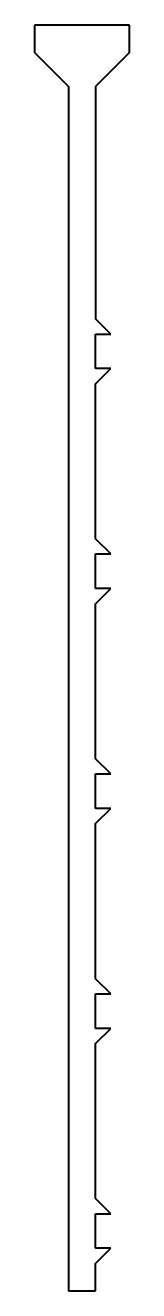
# Model space of a CAD drawing. Header units: inches. Extents: x -6 to 11, y 0 to 233.
import ezdxf

# ---------------------------------------------------------------- set-up
doc = ezdxf.new("R2010")
doc.units = ezdxf.units.IN
doc.header["$MEASUREMENT"] = 0
doc.layers.add('Visible', color=7, linetype='Continuous', lineweight=40)

msp = doc.modelspace()

# ---------------------------------------------------------------- linework, layer by layer
at = {"layer": 'Visible'}
for p, q in [((11.25, 233), (-6.25, 233)), ((-6.25, 233), (-6.25, 228)), ((11.25, 228), (11.25, 233)), ((-6.25, 228), (0, 221.75)), ((11.25, 228), (5, 221.75)), ((0, 221.75), (0, 0)), ((5, 221.75), (5, 178.95)), ((7.8, 176.15), (5, 178.95)), ((5, 169.8), (5, 176.15)), ((5, 176.15), (7.8, 176.15)), ((5, 167), (7.8, 169.8)), ((7.8, 169.8), (5, 169.8)), ((5, 138.45), (5, 167)), ((7.8, 135.65), (5, 138.45)), ((5, 129.3), (5, 135.65)), ((5, 135.65), (7.8, 135.65)), ((5, 126.5), (7.8, 129.3)), ((7.8, 129.3), (5, 129.3)), ((5, 97.95), (5, 126.5)), ((7.8, 95.15), (5, 97.95)), ((5, 88.8), (5, 95.15)), ((5, 95.15), (7.8, 95.15)), ((5, 86), (7.8, 88.8)), ((7.8, 88.8), (5, 88.8)), ((5, 57.45), (5, 86)), ((7.8, 54.65), (5, 57.45)), ((5, 48.3), (5, 54.65)), ((5, 54.65), (7.8, 54.65)), ((5, 45.5), (7.8, 48.3)), ((7.8, 48.3), (5, 48.3)), ((5, 16.95), (5, 45.5)), ((7.8, 14.15), (5, 16.95)), ((5, 7.8), (5, 14.15)), ((5, 14.15), (7.8, 14.15)), ((5, 5), (7.8, 7.8)), ((7.8, 7.8), (5, 7.8)), ((5, 0), (5, 5)), ((0, 0), (5, 0))]:
    msp.add_line(p, q, dxfattribs=at)

doc.saveas('drawing.dxf')
